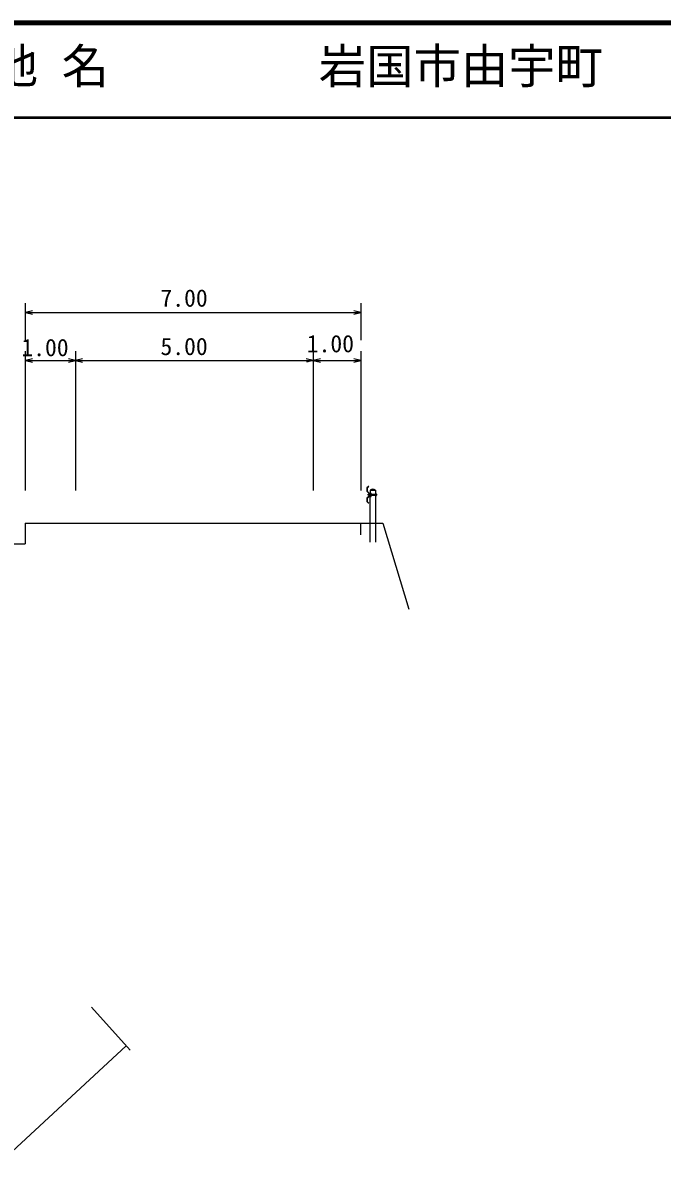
# Model space of a CAD drawing. Units: millimetres, scale not verified. Extents: x 40000 to 680000, y 20000 to 380000.
# Drawn here: x 373783 to 441267, y 259164 to 380000 of the extents above; entities that cross this region are included whole.
import ezdxf
from ezdxf.enums import TextEntityAlignment as Align

# ---------------------------------------------------------------- set-up
doc = ezdxf.new("R2010")
doc.units = ezdxf.units.MM
doc.header["$LTSCALE"] = 1000
for name, color, linetype, lineweight in [('M-BGD', 7, 'Continuous', 25), ('M-STR-HTXT', 7, 'Continuous', 13), ('M-TTL', 2, 'Continuous', 140), ('M-TTL-LINE', 7, 'Continuous', 50), ('M-TTL-TXT', 7, 'Continuous', 13)]:
    doc.layers.add(name, color=color, linetype=linetype, lineweight=lineweight)
doc.styles.add('ＭＳ ゴシック', font='')
doc.styles.get('ＭＳ ゴシック').set_extended_font_data('MS Gothic')

msp = doc.modelspace()

# ---------------------------------------------------------------- linework, layer by layer
at = {"layer": 'M-BGD'}
for p, q in [((374060, 346476), (374060, 350413)), ((374810, 349600), (374060, 349413)), ((374060, 349413), (374810, 349225)), ((374060, 349413), (409474, 349413)), ((409474, 349413), (408724, 349600)), ((408724, 349225), (409474, 349413)), ((409474, 350413), (409474, 346476)), ((374060, 330614), (374060, 345346)), ((374810, 344534), (374060, 344346)), ((379337, 344346), (378587, 344534)), ((379337, 345346), (379337, 330614)), ((380087, 344534), (379337, 344346)), ((404438, 344346), (403688, 344534)), ((404438, 345346), (404438, 330614)), ((405188, 344534), (404438, 344346)), ((409474, 344346), (408724, 344534)), ((409474, 345346), (409474, 330614)), ((374060, 344346), (374810, 344159)), ((374060, 344346), (379337, 344346)), ((378587, 344159), (379337, 344346)), ((379337, 344346), (380087, 344159)), ((379337, 344346), (404438, 344346)), ((404361, 344346), (403707, 344187)), ((404438, 344346), (405188, 344159)), ((404438, 344346), (409474, 344346)), ((408724, 344159), (409474, 344346)), ((410278, 331055), (410111, 330888)), ((410111, 330888), (410111, 330534)), ((410111, 330534), (410346, 330299)), ((410346, 330028), (410111, 329793)), ((410294, 331039), (410134, 330879)), ((410134, 330879), (410134, 330544)), ((410134, 330544), (410369, 330309)), ((410369, 330019), (410134, 329784)), ((411180, 330164), (410165, 330164)), ((410294, 331039), (410278, 331055)), ((410346, 330250), (410281, 330250)), ((410281, 330250), (410281, 330077)), ((410281, 330077), (410346, 330077)), ((410346, 330299), (410346, 330028)), ((410346, 330214), (411129, 330214)), ((410346, 330114), (411129, 330114)), ((410369, 330339), (410539, 330339)), ((410369, 330339), (410369, 329989)), ((410369, 329989), (410539, 329989)), ((410442, 330664), (410442, 330339)), ((410442, 330664), (411013, 330664)), ((411013, 330639), (410442, 330639)), ((410442, 327164), (410442, 329989)), ((410539, 329989), (410539, 330339)), ((411013, 330664), (411013, 327164)), ((411013, 330264), (411029, 330264)), ((411013, 330064), (411029, 330064)), ((411029, 330264), (411029, 330064)), ((411029, 330250), (411109, 330250)), ((411029, 330077), (411109, 330077)), ((411109, 330077), (411109, 330250)), ((411129, 330114), (411129, 330214)), ((410111, 329793), (410111, 329439)), ((410111, 329439), (410278, 329273)), ((410134, 329784), (410134, 329449)), ((410134, 329449), (410294, 329289)), ((410294, 329289), (410278, 329273)), ((374023, 327164), (374023, 324969)), ((374023, 327164), (411788, 327164)), ((409431, 327164), (409431, 325939)), ((410442, 325165), (410442, 327164)), ((411013, 327164), (411013, 325165)), ((411788, 327164), (414543, 318086)), ((371933, 324969), (374023, 324969))]:
    msp.add_line(p, q, dxfattribs=at)
msp.add_arc((410728, 330253), 500, 55.14526, 124.8551, dxfattribs=at)
at = {"layer": 'M-STR-HTXT'}
for p, q in [((385104, 271520), (381032, 276059)), ((384683, 271989), (341675, 232168))]:
    msp.add_line(p, q, dxfattribs=at)
at = {"layer": 'M-TTL'}
msp.add_line((680000, 380000), (40000, 380000), dxfattribs=at)
at = {"layer": 'M-TTL-LINE'}
msp.add_line((40000, 370000), (680000, 370000), dxfattribs=at)

# ---------------------------------------------------------------- texts
at = {"layer": 'M-BGD', "style": 'ＭＳ ゴシック'}
for s, p in [('7.00', (388308, 349472)), ('1.00', (403753, 344656)), ('1.00', (373626, 344245)), ('5.00', (388308, 344362))]:
    msp.add_text(s, height=1833, rotation=0.1, dxfattribs=at).set_placement(p, align=Align.BOTTOM_LEFT)
at = {"layer": 'M-TTL-TXT', "style": 'ＭＳ ゴシック'}
for s, p in [('地 名', (370380, 372500)), ('岩国市由宇町', (405024, 372500))]:
    msp.add_text(s, height=3666, dxfattribs=at).set_placement(p, align=Align.BOTTOM_LEFT)

doc.saveas('drawing.dxf')
